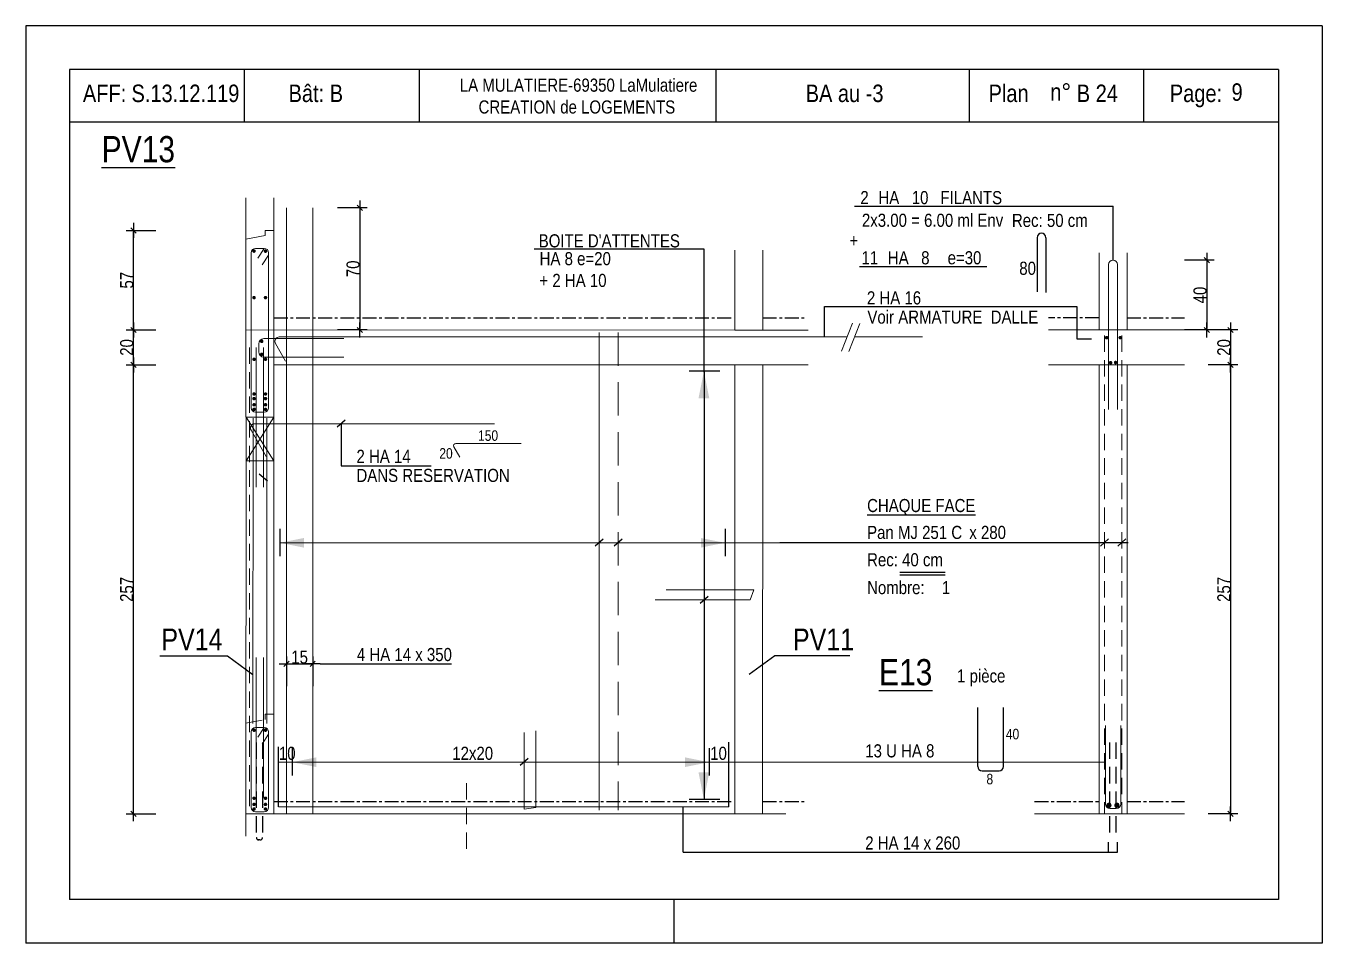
# Model space of a CAD drawing. Header units: metres. Extents: x -9927 to 45032, y -190416 to 12166.
# Drawn here: x 14221 to 15706, y -150821 to -149771 of the extents above; entities that cross this region are included whole.
import ezdxf
from ezdxf.enums import TextEntityAlignment as Align

# ---------------------------------------------------------------- set-up
doc = ezdxf.new("R2010")
doc.units = ezdxf.units.M
doc.header["$PDMODE"] = 65
for name, pattern in [('AXES', [50.8, 31.75, -6.35, 6.35, -6.35]), ('CACHE2', [0.1875, 0.125, -0.0625]), ('CACHEx2', [19.05, 12.7, -6.35])]:
    doc.linetypes.add(name, pattern=pattern)
for name, color, linetype in [('01_cote_gen', 4, 'Continuous'), ('01_fenetres', 171, 'Continuous'), ('01_linteaux', 3, 'Continuous'), ('01_murs_coup', 5, 'Continuous'), ('01_sem', 42, 'Continuous'), ('01_texte', 230, 'Continuous'), ('01_tram_axes', 10, 'AXES'), ('AA_COTES', 2, 'Continuous')]:
    doc.layers.add(name, color=color, linetype=linetype)
doc.styles.add('STYLE2', font='ARIALN.TTF')
doc.dimstyles.new('JB25', dxfattribs={"dimscale": 0.1, "dimtxt": 150, "dimasz": 17, "dimexe": 0.1, "dimexo": 0.1, "dimgap": 0.09, "dimtad": 1, "dimdec": 1, "dimlfac": 0.5, "dimdsep": 46, "dimtxsty": 'STYLE2', "dimblk1": 'BOND_G', "dimblk2": 'BOND_D', "dimsah": 1, "dimcen": 1.5, "dimdle": 0.01, "dimse1": 1, "dimse2": 1, "dimclrd": 4, "dimclre": 2, "dimclrt": 5, "dimadec": 0, "dimazin": 0, "dimtfac": 2.333333, "dimtdec": 1, "dimtix": 1, "dimtmove": 2, "dimatfit": 3, "dimldrblk": 'BOND_G', "dimfxl": 1, "dimtolj": 1, "dimtzin": 0, "dimarcsym": 0})

# ---------------------------------------------------------------- blocks, each defined once
blk = doc.blocks.new('BOND_G')
at = {"layer": 'AA_COTES', "color": 0}
for p, q in [((0, -5), (0, 15)), ((5, 0), (-5, 0)), ((1.77, 1.77), (-1.77, -1.77))]:
    blk.add_line(p, q, dxfattribs=at)
blk = doc.blocks.new('BOND_D')
at = {"layer": 'AA_COTES', "color": 0}
for p, q in [((5, 0), (-5, 0)), ((-1.77, -1.77), (1.77, 1.77)), ((0, 5), (0, -15))]:
    blk.add_line(p, q, dxfattribs=at)
blk = doc.blocks.new('*D1363')
at = {"layer": '01_cote_gen', "color": 4, "lineweight": -2, "transparency": 16777216}
blk.add_line((14344.4, -150671.8), (14344.4, -150161.2), dxfattribs=at)
at = {"layer": 'DEFPOINTS', "color": 0, "lineweight": 0, "transparency": 16777216}
for p in [(14344.4, -150159.5), (14380.4, -150159.5), (14412.7, -150673.5)]:
    blk.add_point(p, dxfattribs=at)
at = {"layer": '01_cote_gen', "color": 4, "lineweight": -2, "transparency": 16777216, "xscale": 1.7, "yscale": 1.7, "zscale": 1.7}
for name, p, rotation in [('BOND_D', (14344.4, -150159.5), 90), ('BOND_G', (14344.4, -150673.5), 270)]:
    blk.add_blockref(name, p, dxfattribs=dict(at, rotation=rotation))
at = {"layer": '01_cote_gen', "color": 5, "lineweight": 0, "transparency": 16777216, "insert": (14336.7, -150416.5), "char_height": 15, "attachment_point": 5, "rotation": 90, "style": 'STYLE2'}
blk.add_mtext('\\A1;257', dxfattribs=at)
blk = doc.blocks.new('*D1364')
at = {"layer": '01_cote_gen', "color": 4, "lineweight": -2, "transparency": 16777216}
blk.add_line((14344.4, -150157.8), (14344.4, -150121.2), dxfattribs=at)
at = {"layer": 'DEFPOINTS', "color": 0, "lineweight": 0, "transparency": 16777216}
for p in [(14344.4, -150119.5), (14399.1, -150119.5), (14399.1, -150159.5)]:
    blk.add_point(p, dxfattribs=at)
at = {"layer": '01_cote_gen', "color": 4, "lineweight": -2, "transparency": 16777216, "xscale": 1.7, "yscale": 1.7, "zscale": 1.7}
for name, p, rotation in [('BOND_D', (14344.4, -150119.5), 90), ('BOND_G', (14344.4, -150159.5), 270)]:
    blk.add_blockref(name, p, dxfattribs=dict(at, rotation=rotation))
at = {"layer": '01_cote_gen', "color": 5, "lineweight": 0, "transparency": 16777216, "insert": (14336.7, -150139.5), "char_height": 15, "attachment_point": 5, "rotation": 90, "style": 'STYLE2'}
blk.add_mtext('\\A1;20', dxfattribs=at)
blk = doc.blocks.new('*D1365')
at = {"layer": '01_cote_gen', "color": 4, "lineweight": -2, "transparency": 16777216}
blk.add_line((14344.4, -150117.8), (14344.4, -150007.2), dxfattribs=at)
at = {"layer": 'DEFPOINTS', "color": 0, "lineweight": 0, "transparency": 16777216}
for p in [(14344.4, -150005.5), (14429.7, -150005.5), (14429.7, -150119.5)]:
    blk.add_point(p, dxfattribs=at)
at = {"layer": '01_cote_gen', "color": 4, "lineweight": -2, "transparency": 16777216, "xscale": 1.7, "yscale": 1.7, "zscale": 1.7}
for name, p, rotation in [('BOND_D', (14344.4, -150005.5), 90), ('BOND_G', (14344.4, -150119.5), 270)]:
    blk.add_blockref(name, p, dxfattribs=dict(at, rotation=rotation))
at = {"layer": '01_cote_gen', "color": 5, "lineweight": 0, "transparency": 16777216, "insert": (14336.7, -150062.5), "char_height": 15, "attachment_point": 5, "rotation": 90, "style": 'STYLE2'}
blk.add_mtext('\\A1;57', dxfattribs=at)
blk = doc.blocks.new('*D1366')
at = {"layer": '01_cote_gen', "color": 4, "lineweight": -2, "transparency": 16777216}
blk.add_line((15574.1, -150041.2), (15574.1, -150117.8), dxfattribs=at)
at = {"layer": 'DEFPOINTS', "color": 0, "lineweight": 0, "transparency": 16777216}
for p in [(15466.6, -150039.5), (15506.7, -150119.5), (15574.1, -150119.5)]:
    blk.add_point(p, dxfattribs=at)
at = {"layer": '01_cote_gen', "color": 4, "lineweight": -2, "transparency": 16777216, "xscale": 1.7, "yscale": 1.7, "zscale": 1.7}
for name, p, rotation in [('BOND_G', (15574.1, -150039.5), 90), ('BOND_D', (15574.1, -150119.5), 270)]:
    blk.add_blockref(name, p, dxfattribs=dict(at, rotation=rotation))
at = {"layer": '01_cote_gen', "color": 5, "lineweight": 0, "transparency": 16777216, "insert": (15566.4, -150079.5), "char_height": 15, "attachment_point": 5, "rotation": 90, "style": 'STYLE2'}
blk.add_mtext('\\A1;40', dxfattribs=at)
blk = doc.blocks.new('*D1367')
at = {"layer": '01_cote_gen', "color": 4, "lineweight": -2, "transparency": 16777216}
blk.add_line((15601.3, -150121.2), (15601.3, -150157.8), dxfattribs=at)
at = {"layer": 'DEFPOINTS', "color": 0, "lineweight": 0, "transparency": 16777216}
for p in [(15530.1, -150119.5), (15530.1, -150159.5), (15601.3, -150159.5)]:
    blk.add_point(p, dxfattribs=at)
at = {"layer": '01_cote_gen', "color": 4, "lineweight": -2, "transparency": 16777216, "xscale": 1.7, "yscale": 1.7, "zscale": 1.7}
for name, p, rotation in [('BOND_G', (15601.3, -150119.5), 90), ('BOND_D', (15601.3, -150159.5), 270)]:
    blk.add_blockref(name, p, dxfattribs=dict(at, rotation=rotation))
at = {"layer": '01_cote_gen', "color": 5, "lineweight": 0, "transparency": 16777216, "insert": (15593.7, -150139.5), "char_height": 15, "attachment_point": 5, "rotation": 90, "style": 'STYLE2'}
blk.add_mtext('\\A1;20', dxfattribs=at)
blk = doc.blocks.new('*D1368')
at = {"layer": '01_cote_gen', "color": 4, "lineweight": -2, "transparency": 16777216}
blk.add_line((15601.3, -150161.2), (15601.3, -150671.8), dxfattribs=at)
at = {"layer": 'DEFPOINTS', "color": 0, "lineweight": 0, "transparency": 16777216}
for p in [(15548.6, -150159.5), (15548.6, -150673.5), (15601.3, -150673.5)]:
    blk.add_point(p, dxfattribs=at)
at = {"layer": '01_cote_gen', "color": 4, "lineweight": -2, "transparency": 16777216, "xscale": 1.7, "yscale": 1.7, "zscale": 1.7}
for name, p, rotation in [('BOND_G', (15601.3, -150159.5), 90), ('BOND_D', (15601.3, -150673.5), 270)]:
    blk.add_blockref(name, p, dxfattribs=dict(at, rotation=rotation))
at = {"layer": '01_cote_gen', "color": 5, "lineweight": 0, "transparency": 16777216, "insert": (15593.7, -150416.5), "char_height": 15, "attachment_point": 5, "rotation": 90, "style": 'STYLE2'}
blk.add_mtext('\\A1;257', dxfattribs=at)
blk = doc.blocks.new('*D1369')
at = {"layer": '01_cote_gen', "color": 4, "lineweight": -2, "transparency": 16777216}
blk.add_line((14521.4, -150501.8), (14548, -150501.8), dxfattribs=at)
at = {"layer": 'DEFPOINTS', "color": 0, "lineweight": 0, "transparency": 16777216}
for p in [(14549.7, -150501.8), (14519.7, -150506.5), (14549.7, -150506.5)]:
    blk.add_point(p, dxfattribs=at)
at = {"layer": '01_cote_gen', "color": 4, "lineweight": -2, "transparency": 16777216, "xscale": 1.7, "yscale": 1.7, "zscale": 1.7, "rotation": 180}
blk.add_blockref('BOND_G', (14519.7, -150501.8), dxfattribs=at)
at = {"layer": '01_cote_gen', "color": 4, "lineweight": -2, "transparency": 16777216, "xscale": 1.7, "yscale": 1.7, "zscale": 1.7}
blk.add_blockref('BOND_D', (14549.7, -150501.8), dxfattribs=at)
at = {"layer": '01_cote_gen', "color": 5, "lineweight": 0, "transparency": 16777216, "insert": (14534.7, -150494.1), "char_height": 15, "attachment_point": 5, "style": 'STYLE2'}
blk.add_mtext('\\A1;15', dxfattribs=at)
blk = doc.blocks.new('*D1370')
at = {"layer": '01_cote_gen', "color": 4, "lineweight": -2, "transparency": 16777216}
blk.add_line((14603.7, -149981.3), (14603.7, -150117.8), dxfattribs=at)
at = {"layer": 'DEFPOINTS', "color": 0, "lineweight": 0, "transparency": 16777216}
for p in [(14549.7, -149979.6), (14573.3, -150119.5), (14603.7, -150119.5)]:
    blk.add_point(p, dxfattribs=at)
at = {"layer": '01_cote_gen', "color": 4, "lineweight": -2, "transparency": 16777216, "xscale": 1.7, "yscale": 1.7, "zscale": 1.7}
for name, p, rotation in [('BOND_G', (14603.7, -149979.6), 90), ('BOND_D', (14603.7, -150119.5), 270)]:
    blk.add_blockref(name, p, dxfattribs=dict(at, rotation=rotation))
at = {"layer": '01_cote_gen', "color": 5, "lineweight": 0, "transparency": 16777216, "insert": (14596, -150049.5), "char_height": 15, "attachment_point": 5, "rotation": 90, "style": 'STYLE2'}
blk.add_mtext('\\A1;70', dxfattribs=at)

msp = doc.modelspace()

# ---------------------------------------------------------------- linework, layer by layer
at = {"layer": '01_cote_gen', "color": 5, "linetype": 'Continuous', "lineweight": 0}
msp.add_line((14877.78, -150122.27), (14877.78, -150669.41), dxfattribs=at)
at = {"layer": '01_cote_gen', "color": 5, "linetype": 'CACHEx2', "lineweight": 0, "ltscale": 3}
msp.add_line((14899.77, -150122.27), (14899.77, -150669.41), dxfattribs=at)
at = {"layer": '01_fenetres', "ltscale": 30}
for p, q in [((14271.14, -149821.4), (14271.14, -150771.4)), ((15656.14, -149821.4), (14271.14, -149821.4)), ((14471.14, -149821.4), (14471.14, -149881.4)), ((14671.53, -149821.4), (14671.53, -149881.4)), ((15011.7, -149821.4), (15011.7, -149881.4)), ((15302, -149881.4), (15302, -149821.4)), ((15502, -149881.4), (15502, -149821.4)), ((15656.14, -149821.4), (15656.14, -150771.4)), ((15656.14, -149881.4), (14271.14, -149881.4)), ((15656.14, -150771.4), (14271.14, -150771.4))]:
    msp.add_line(p, q, dxfattribs=at)
at = {"layer": '01_linteaux', "lineweight": 0}
for p, q in [((14473.24, -149968.12), (14473.24, -150015.5)), ((14505.24, -149968.12), (14505.24, -150005.5))]:
    msp.add_line(p, q, dxfattribs=at)
at = {"layer": '01_linteaux', "linetype": 'Continuous'}
for p, q in [((15379.66, -150013.81), (15379.66, -150075.99)), ((15389.66, -150013.81), (15389.66, -150076.48)), ((15311.59, -150619.35), (15311.59, -150551.76)), ((15341.2, -150619.35), (15341.2, -150551.76)), ((15316.59, -150624.35), (15336.2, -150624.35))]:
    msp.add_line(p, q, dxfattribs=at)
at = {"layer": '01_linteaux', "linetype": 'CACHE2', "lineweight": 18, "ltscale": 150}
for p, q in [((15456.81, -150125.8), (15456.69, -150673.45)), ((15476.59, -150125.8), (15476.71, -150673.45)), ((14477.3, -150139.52), (14477.18, -150673.45)), ((14495.21, -150559.48), (14495.21, -150565.48)), ((14505.21, -150559.48), (14495.21, -150559.48)), ((14473.21, -150569.48), (14495.21, -150565.48)), ((14725.93, -150713.45), (14725.93, -150633.45))]:
    msp.add_line(p, q, dxfattribs=at)
at = {"layer": '01_linteaux', "linetype": 'Continuous'}
for centre, start, end in [((15384.66, -150013.81), 90, 180), ((15384.66, -150013.81), 0, 90), ((15316.59, -150619.35), 180, 270), ((15336.2, -150619.35), 270, 0)]:
    msp.add_arc(centre, 5, start, end, dxfattribs=at)
at = {"layer": '01_murs_coup', "linetype": 'Continuous', "lineweight": 0}
for p, q in [((14473.24, -150015.5), (14495.24, -150011.5)), ((14495.24, -150005.5), (14495.24, -150011.5)), ((14505.24, -150005.5), (14495.24, -150005.5)), ((14505.24, -150005.5), (14505.19, -150159.48)), ((14473.24, -150015.5), (14473.21, -150119.48)), ((15033.32, -150027.98), (15033.3, -150119.57)), ((15065.32, -150027.99), (15065.3, -150119.56)), ((15450.72, -150031.29), (15450.7, -150119.48)), ((15482.72, -150031.29), (15482.69, -150119.48)), ((14473.21, -150119.48), (14473.21, -150219.48)), ((14473.21, -150119.48), (15033.3, -150119.57)), ((15033.3, -150119.56), (15117.17, -150119.57)), ((15450.7, -150119.48), (15392.72, -150119.49)), ((15450.7, -150119.48), (15450.7, -150119.48)), ((15450.7, -150119.48), (15548.64, -150119.49)), ((15482.7, -150119.48), (15482.69, -150119.48)), ((14505.19, -150159.48), (15033.3, -150159.57)), ((14505.21, -150159.48), (14505.21, -150219.48)), ((15033.29, -150159.56), (15033.17, -150673.62)), ((15033.29, -150159.56), (15117.17, -150159.57)), ((15065.29, -150159.56), (15065.17, -150673.63)), ((15450.72, -150159.48), (15392.72, -150159.49)), ((15450.7, -150159.47), (15548.64, -150159.49)), ((15450.7, -150159.47), (15450.7, -150219.48)), ((15482.83, -150159.48), (15482.66, -150673.45)), ((14473.3, -150219.48), (14473.17, -150696.55)), ((14505.32, -150219.48), (14505.17, -150673.45)), ((15450.79, -150219.48), (15450.67, -150673.45)), ((14473.17, -150673.45), (15091.94, -150673.45)), ((14473.17, -150673.45), (14473.17, -150698.88)), ((15376.83, -150673.45), (15548.64, -150673.45))]:
    msp.add_line(p, q, dxfattribs=at)
at = {"layer": '01_sem', "color": 2, "lineweight": 0, "ltscale": 7}
for p, q in [((14519.71, -150673.45), (14519.71, -149979.57)), ((14549.74, -150673.45), (14549.74, -149979.57)), ((14494.19, -150026.08), (14484.21, -150026.08)), ((14494.19, -150026.08), (14486.84, -150037.27)), ((14479.21, -150031.08), (14479.21, -150208.48)), ((14499.19, -150033.86), (14491.84, -150045.05)), ((14499.19, -150031.08), (14499.19, -150208.47)), ((15461.62, -150044.48), (15461.62, -150210.53)), ((15471.62, -150044.48), (15471.62, -150210.53)), ((15168.3, -150111.7), (15155.45, -150143.8)), ((15176.7, -150112.19), (15163.85, -150144.29)), ((14493.87, -150129.36), (14585.51, -150129.36)), ((14511.39, -150127.42), (15162, -150127.42)), ((15170.6, -150127.42), (15248.36, -150127.42)), ((14485.09, -150299.48), (14485.09, -150139.48)), ((14487.87, -150135.36), (14487.87, -150144.56)), ((14493.14, -150299.48), (14493.14, -150139.48)), ((14518.7, -150155.07), (14507.06, -150134.92)), ((14493.87, -150150.56), (14585.51, -150150.56)), ((14473.3, -150219.48), (14505.32, -150219.48)), ((14505.32, -150269.48), (14473.3, -150219.48)), ((14505.21, -150219.48), (14473.3, -150269.48)), ((14481.3, -150220.33), (14481.21, -150570.03)), ((14494.19, -150213.47), (14484.21, -150213.48)), ((14497.32, -150220.33), (14497.21, -150570.03)), ((14496.35, -150264.24), (14479.07, -150234.3)), ((14483.4, -150226.8), (14758.05, -150226.8)), ((14713.63, -150249.54), (14788.37, -150249.54)), ((14718.31, -150265.15), (14711.47, -150253.29)), ((14473.3, -150269.48), (14505.32, -150269.48)), ((15050.85, -150428.59), (14941.96, -150428.59)), ((14954.55, -150416.96), (15055.25, -150416.96)), ((15055.25, -150416.96), (15050.85, -150428.59)), ((14485.09, -150494.57), (14485.09, -150654.57)), ((14493.14, -150494.57), (14493.14, -150654.57)), ((14494.19, -150574.57), (14484.21, -150574.57)), ((14494.19, -150574.57), (14486.84, -150585.76)), ((14805.21, -150666.08), (14805.21, -150578.42)), ((15457.88, -150572.45), (15457.88, -150662.45)), ((15475.4, -150572.45), (15475.4, -150662.45)), ((14479.21, -150579.57), (14479.21, -150666.03)), ((14499.19, -150582.35), (14491.84, -150593.55)), ((14499.19, -150579.57), (14499.19, -150666.03)), ((14792.02, -150580.37), (14792.02, -150667.96)), ((14510.63, -150665.52), (15026.52, -150665.52)), ((14792.02, -150667.96), (14805.21, -150666.08)), ((15462.88, -150667.45), (15470.4, -150667.45)), ((14494.19, -150671.03), (14484.21, -150671.03))]:
    msp.add_line(p, q, dxfattribs=at)
at = {"layer": '01_sem', "color": 2, "lineweight": 0, "ltscale": 7, "flags": 128}
for points, const_width in [([(14483.5, -150029.21, -1), (14481.5, -150029.21, -1)], 2), ([(14496.61, -150029.21, -1), (14494.61, -150029.21, -1)], 2), ([(14483.5, -150082.44, -1), (14481.5, -150082.44, -1)], 2), ([(14496.61, -150082.44, -1), (14494.61, -150082.44, -1)], 2), ([(14492.3, -150132.53, -1), (14490.3, -150132.53, -1)], 2), ([(15460.32, -150128.27, -1), (15458.32, -150128.27, -1)], 2), ([(15475.84, -150128.27, -1), (15473.84, -150128.27, -1)], 2), ([(14492.3, -150147.34, -1), (14490.3, -150147.34, -1)], 2), ([(14483.5, -150153.07, -1), (14481.5, -150153.07, -1)], 2), ([(14496.61, -150153.07, -1), (14494.61, -150153.07, -1)], 2), ([(15464.88, -150156.95, -1), (15462.88, -150156.95, -1)], 2), ([(15470.59, -150156.73, -1), (15468.59, -150156.73, -1)], 2), ([(14483.5, -150192.77, -1), (14481.5, -150192.77, -1)], 2), ([(14496.61, -150192.77, -1), (14494.61, -150192.77, -1)], 2), ([(14483.5, -150198.05, -1), (14481.5, -150198.05, -1)], 2), ([(14483.5, -150205.1, -1), (14481.5, -150205.1, -1)], 2), ([(14496.61, -150198.05, -1), (14494.61, -150198.05, -1)], 2), ([(14496.61, -150205.1, -1), (14494.61, -150205.1, -1)], 2), ([(14483.5, -150210.39, -1), (14481.5, -150210.39, -1)], 2), ([(14496.61, -150210.39, -1), (14494.61, -150210.39, -1)], 2), ([(14483.5, -150577.71, -1), (14481.5, -150577.71, -1)], 2), ([(14496.61, -150577.71, -1), (14494.61, -150577.71, -1)], 2), ([(14483.5, -150655.61, -1), (14481.5, -150655.61, -1)], 2), ([(14483.5, -150662.66, -1), (14481.5, -150662.66, -1)], 2), ([(14483.5, -150667.95, -1), (14481.5, -150667.95, -1)], 2), ([(14496.61, -150655.61, -1), (14494.61, -150655.61, -1)], 2), ([(14496.61, -150662.66, -1), (14494.61, -150662.66, -1)], 2), ([(14496.61, -150667.95, -1), (14494.61, -150667.95, -1)], 2), ([(15460.4, -150663.6, 1), (15463.4, -150663.6, 1)], 3), ([(15469.56, -150663.6, 1), (15472.56, -150663.6, 1)], 3)]:
    msp.add_lwpolyline(points, format="xyb", close=True, dxfattribs=dict(at, const_width=const_width))
at = {"layer": '01_sem', "color": 2, "lineweight": 0, "ltscale": 7}
for centre, radius, start, end in [((14484.21, -150031.08), 5, 90, 180), ((14494.19, -150031.08), 5, 0, 90), ((15466.62, -150044.48), 5, 0, 180), ((14493.87, -150135.36), 6, 90, 180), ((14511.39, -150132.42), 5, 90, 210), ((14493.87, -150144.56), 6, 180, 270), ((14484.21, -150208.48), 5, 180, 270), ((14494.19, -150208.47), 5, 270, 0), ((14483.4, -150231.8), 5, 90, 210), ((14713.63, -150252.04), 2.5, 90, 210), ((14484.21, -150579.57), 5, 90, 180), ((14494.19, -150579.57), 5, 0, 90), ((14484.21, -150666.03), 5, 180, 270), ((14494.19, -150666.03), 5, 270, 0), ((15462.88, -150662.45), 5, 180, 270), ((15470.4, -150662.45), 5, 270, 0)]:
    msp.add_arc(centre, radius, start, end, dxfattribs=at)
at = {"layer": '01_texte', "ltscale": 30}
for p, q in [((14221.14, -149771.4), (14221.14, -150821.4)), ((15706.14, -149771.4), (14221.14, -149771.4)), ((15706.14, -149771.4), (15706.14, -150821.4)), ((14998.08, -150026.97), (14803.54, -150026.97)), ((14998.08, -150167.63), (14998.08, -150026.97)), ((15136.1, -150127.42), (15136.1, -150092.72)), ((15136.1, -150092.72), (15425.08, -150092.72)), ((15425.08, -150092.72), (15425.08, -150129.68)), ((15425.08, -150129.68), (15442.12, -150129.68)), ((15016.05, -150166.8), (14980.86, -150166.8)), ((14511.99, -150347.03), (14511.99, -150378.31)), ((15022.08, -150347.03), (15022.08, -150378.31)), ((15026.52, -150665.52), (15026.52, -150591.43)), ((14510.63, -150665.52), (14510.63, -150596.71)), ((14526.13, -150598.21), (14526.13, -150629.49)), ((15004.05, -150598.21), (15004.05, -150629.49)), ((14974.13, -150717.24), (14974.13, -150665.52)), ((15016.05, -150656.98), (14980.86, -150656.98)), ((15461.42, -150717.24), (15461.42, -150706.03)), ((15471.7, -150717.24), (15471.7, -150706.03)), ((14974.13, -150717.24), (15471.7, -150717.24)), ((14963.64, -150821.4), (14963.64, -150771.4)), ((15706.14, -150821.4), (14221.14, -150821.4))]:
    msp.add_line(p, q, dxfattribs=at)
at = {"layer": '01_texte'}
for p, q in [((15170.61, -149977.87), (15466.62, -149977.87)), ((15466.62, -150039.48), (15466.62, -149977.87)), ((15176.11, -150046.79), (15322.03, -150046.79)), ((14998.08, -150167.36), (14998.17, -150656.98)), ((14586.96, -150222.71), (14577.66, -150230.91)), ((14582.32, -150226.8), (14582.32, -150274.89)), ((14582.32, -150274.89), (14685.46, -150274.89)), ((14488.49, -150284.16), (14497.8, -150292.36)), ((14512.46, -150363), (15476.64, -150362.82)), ((14882.44, -150358.85), (14873.13, -150367.05)), ((14904.43, -150358.84), (14895.12, -150367.04)), ((15085.04, -150362.87), (15483.9, -150362.87)), ((15461.42, -150358.72), (15452.11, -150366.92)), ((15481.3, -150358.72), (15471.99, -150366.92)), ((15274.21, -150397.06), (15222.45, -150397.06)), ((15274.21, -150400.36), (15222.45, -150400.36)), ((15002.78, -150424.49), (14993.48, -150432.69)), ((14374.51, -150492.72), (14452.18, -150492.72)), ((14452.18, -150492.72), (14481.26, -150513.85)), ((14558.24, -150501.75), (14708.85, -150501.75)), ((15078.97, -150492.72), (15049.89, -150513.85)), ((15164.91, -150492.72), (15078.97, -150492.72)), ((14510.63, -150614.19), (15457.88, -150614.01)), ((14796.68, -150610.03), (14787.37, -150618.23))]:
    msp.add_line(p, q, dxfattribs=at)
at = {"layer": '01_texte', "linetype": 'CACHE2', "ltscale": 150}
for p, q in [((14485.11, -150591.67), (14485.11, -150700.41)), ((14492.23, -150591.67), (14492.23, -150700.41)), ((15462.6, -150591.67), (15462.6, -150700.41)), ((15469.72, -150591.67), (15469.72, -150700.41)), ((14489.23, -150703.41), (14486.4, -150703.41))]:
    msp.add_line(p, q, dxfattribs=at)
for centre, start, end in [((14488.11, -150700.41), 180, 270), ((14489.23, -150700.41), 270, 0)]:
    msp.add_arc(centre, 3, start, end, dxfattribs=at)
at = {"layer": '01_texte', "ltscale": 30}
for points in [[(14997.91, -150166.8), (14991.71, -150197.9), (14997.91, -150197.9)], [(14997.91, -150166.8), (15004.11, -150197.9), (14997.91, -150197.9)], [(14511.99, -150363.15), (14539.64, -150357.64), (14539.64, -150363.15)], [(14511.99, -150363.15), (14539.64, -150368.66), (14539.64, -150363.15)], [(15022.08, -150363.15), (14994.44, -150357.64), (14994.44, -150363.15)], [(15022.08, -150363.15), (14994.44, -150368.66), (14994.44, -150363.15)], [(14526.13, -150614.33), (14553.77, -150608.82), (14553.77, -150614.33)], [(14526.13, -150614.33), (14553.77, -150619.84), (14553.77, -150614.33)], [(15004.05, -150614.33), (14976.4, -150608.82), (14976.4, -150614.33)], [(15004.05, -150614.33), (14976.4, -150619.84), (14976.4, -150614.33)], [(14997.91, -150656.98), (14991.71, -150625.88), (14997.91, -150625.88)], [(14997.91, -150656.98), (15004.11, -150625.88), (14997.91, -150625.88)]]:
    msp.add_solid(points, dxfattribs=at)
at = {"layer": '01_tram_axes', "ltscale": 0.5}
for p, q in [((14505.17, -150105.48), (15031.56, -150105.57)), ((15065.3, -150105.56), (15115.43, -150105.57)), ((15450.74, -150105.48), (15392.72, -150105.49)), ((15482.66, -150105.48), (15548.64, -150105.49)), ((14505.17, -150659.36), (15031.56, -150659.46)), ((15065.3, -150659.45), (15115.43, -150659.46)), ((15376.83, -150659.34), (15450.68, -150659.35)), ((15482.67, -150659.36), (15548.64, -150659.37))]:
    msp.add_line(p, q, dxfattribs=at)

# ---------------------------------------------------------------- texts
at = {"layer": '01_texte', "style": 'STYLE2'}
for s, height, p in [('LA MULATIERE-69350 LaMulatiere', 15, (14718.23, -149846.69)), ('AFF:', 20, (14286.43, -149858.55)), ('S.13.12.119', 20, (14342.1, -149858.55)), ('Bât: B', 20, (14522.07, -149858.55)), ('BA au -3', 20, (15114.53, -149858.55)), ('Plan', 20, (15324.05, -149858.55)), ('n%%D', 20, (15394.73, -149857.11)), ('B 24', 20, (15425.08, -149858.55)), ('Page:', 20, (15531.72, -149858.55)), ('9', 20, (15602.4, -149857.11)), ('CREATION de LOGEMENTS', 15, (14739.71, -149871.69)), ('%%UPV13', 30, (14307.91, -149927.48)), ('HA', 15, (15197.87, -149975.42)), ('10', 15, (15236.04, -149975.42)), ('HA', 15, (15208.66, -150044.34)), ('8', 15, (15246.83, -150044.34)), ('80', 15, (15359.22, -150056.35)), ('2 HA 16', 15, (15184.66, -150090.22)), ('Voir ARMATURE  DALLE', 15, (15185.22, -150112.21)), ('150', 12, (14739.17, -150246.39)), ('2 HA 14', 15, (14599.82, -150271.71)), ('20', 12, (14694.79, -150266.81)), ('DANS RESERVATION', 15, (14599.82, -150293.48)), ('%%UCHAQUE FACE', 15, (15184.87, -150327.97)), ('Pan MJ 251 C', 15, (15184.87, -150358.76)), ('x 280', 15, (15301.93, -150358.76)), ('Rec: 40 cm', 15, (15184.87, -150390.04)), ('Nombre:', 15, (15184.87, -150421.95)), (' 1', 15, (15265.72, -150421.95)), (' PV14', 25, (14368.38, -150486.27)), (' PV11', 25, (15091.93, -150486.27)), ('4 HA 14 x 350', 15, (14600.3, -150498.57)), ('%%UE13', 30, (15198.49, -150526.29)), ('1 pièce ', 15, (15287.91, -150523.07)), ('40', 12, (15343.85, -150588.15)), ('13 U HA 8', 15, (15182.74, -150608.84)), ('10', 15, (14510.96, -150611.65)), ('12x20', 15, (14709.59, -150611.65)), ('10', 15, (15005.11, -150611.65)), ('8', 12, (15321.62, -150639.67)), ('2 HA 14 x 260', 15, (15182.74, -150714.29))]:
    msp.add_text(s, height=height, dxfattribs=at).set_placement(p)
for s, p in [('2', (15186.67, -149975.42)), ('2x3.00 = 6.00 ml Env ', (15345.61, -150001.37)), ('Rec: 50 cm', (15437.68, -150001.54)), ("BOITE D'ATTENTES", (14970.38, -150024.94)), ('+', (15174.7, -150024.39)), ('11', (15197.46, -150044.34)), ('HA 8 e=20', (14891.32, -150045.34)), ('+ 2 HA 10  ', (14895.91, -150070.27))]:
    msp.add_text(s, height=15, dxfattribs=at).set_placement(p, align=Align.RIGHT)
for s, p in [('FILANTS', (15304.18, -149975.42)), ('e=30', (15296.48, -150044.34))]:
    msp.add_text(s, height=15, dxfattribs=at).set_placement(p, align=Align.CENTER)

# ---------------------------------------------------------------- dimensions: what is measured, and where the dimension line sits
at = {"layer": '01_cote_gen', "lineweight": 0}
for base, p1, p2, picture, middle in [((14603.69, -150119.49), (14549.74, -149979.57), (14573.29, -150119.49), '*D1370', (14596.02, -150049.53)), ((14344.38, -150005.5), (14429.72, -150119.48), (14429.69, -150005.5), '*D1365', (14336.74, -150062.49)), ((15574.1, -150119.49), (15466.62, -150039.48), (15506.73, -150119.49), '*D1366', (15566.44, -150079.48)), ((14344.38, -150119.48), (14399.15, -150159.48), (14399.15, -150119.48), '*D1364', (14336.71, -150139.48)), ((15601.33, -150159.48), (15530.1, -150119.49), (15530.1, -150159.48), '*D1367', (15593.66, -150139.49)), ((14344.38, -150159.48), (14412.74, -150673.45), (14380.44, -150159.48), '*D1363', (14336.71, -150416.46)), ((15601.33, -150673.45), (15548.64, -150159.49), (15548.64, -150673.45), '*D1368', (15593.66, -150416.47))]:
    dim = msp.add_linear_dim(base=base, p1=p1, p2=p2, angle=90, dimstyle='JB25', dxfattribs=at)
    dim.commit()
    dim.dimension.update_dxf_attribs({"geometry": picture, "text_midpoint": middle})
dim = msp.add_linear_dim(base=(14549.74, -150501.75), p1=(14519.71, -150506.48), p2=(14549.74, -150506.48), dimstyle='JB25', dxfattribs=at)
dim.commit()
dim.dimension.update_dxf_attribs({"geometry": '*D1369', "text_midpoint": (14534.72, -150494.09)})

doc.saveas('drawing.dxf')
